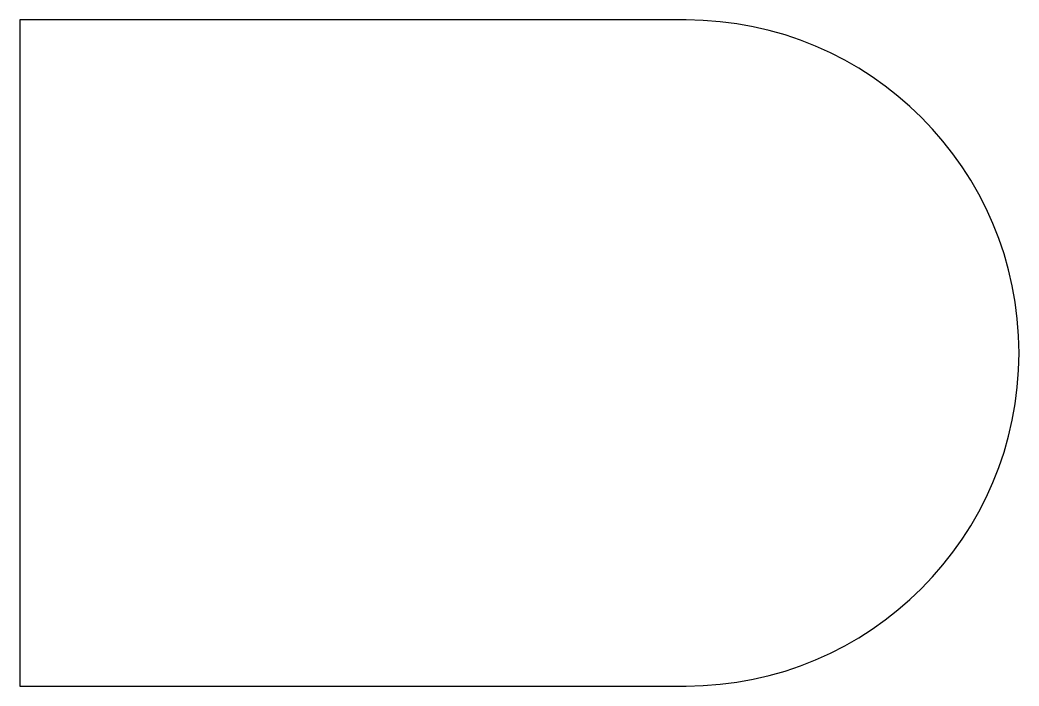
# Model space of a CAD drawing. Header units: millimetres. Extents: x 2 to 5, y 0 to 2.
import ezdxf

# ---------------------------------------------------------------- set-up
doc = ezdxf.new("R2010")
doc.units = ezdxf.units.MM

msp = doc.modelspace()

# ---------------------------------------------------------------- linework, layer by layer
msp.add_lwpolyline([(2, 0), (4, 0, 1), (4, 2), (2, 2)], format="xyb", close=True)

doc.saveas('drawing.dxf')
